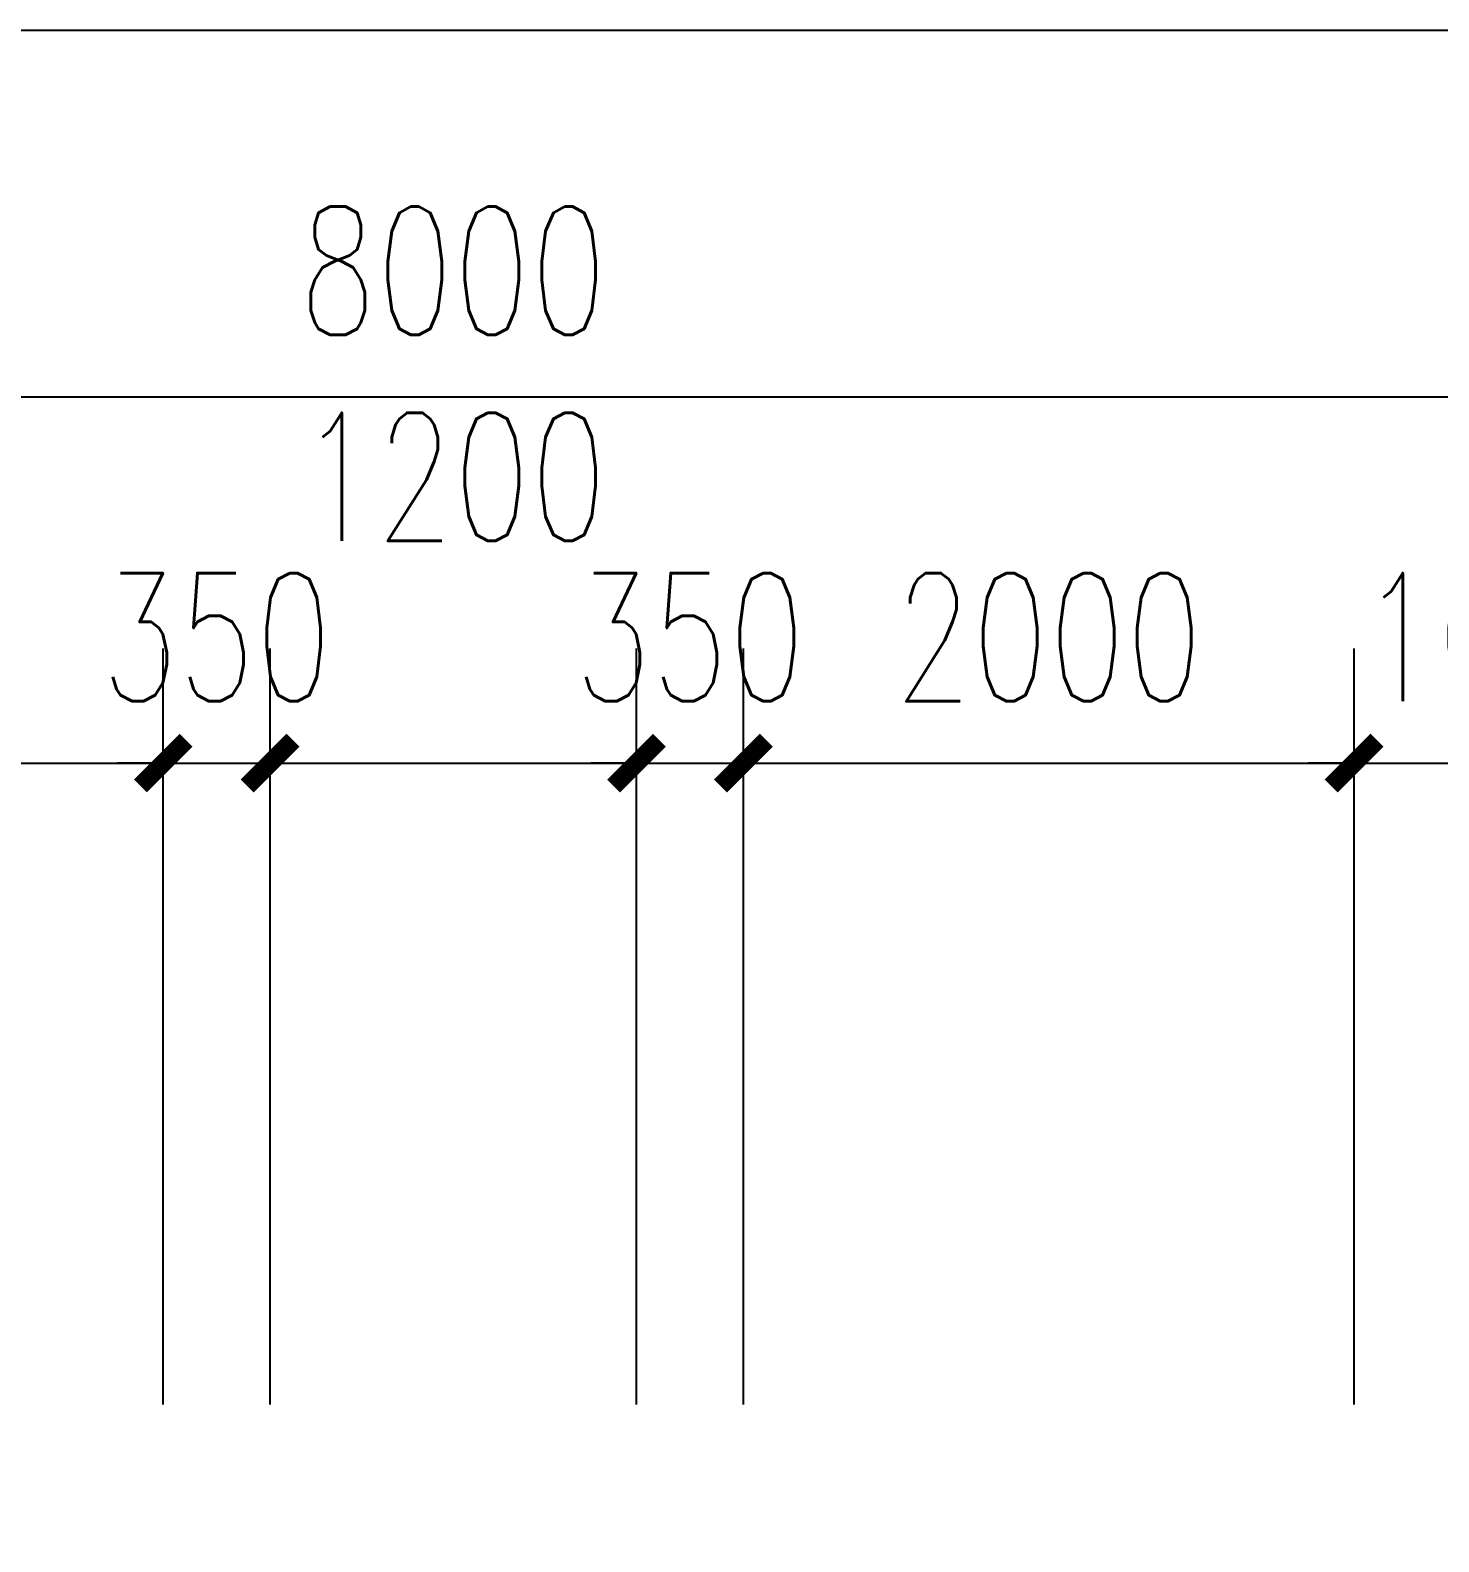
# Model space of a CAD drawing. Extents: x 0 to 2972856, y -1269770 to 0.
# Drawn here: x 2701770 to 2706383, y -1151346 to -1146396 of the extents above; entities that cross this region are included whole.
import ezdxf

# ---------------------------------------------------------------- set-up
doc = ezdxf.new("R2010")
doc.units = 0
doc.header["$LTSCALE"] = 1000
doc.header["$PDSIZE"] = 50
doc.layers.add('1-建筑底图', color=8, linetype='Continuous')
doc.styles.add('A_DIM_T3', font='SIMPLEX', dxfattribs={"width": 0.7, "bigfont": 'HZ'})
doc.dimstyles.new('_TCH_ARCH&&150', dxfattribs={"dimtxt": 420, "dimasz": 150, "dimexe": 375, "dimexo": 450, "dimgap": 202.5, "dimtad": 1, "dimdec": 0, "dimzin": 0, "dimdsep": 46, "dimtxsty": 'A_DIM_T3', "dimblk": 'ARCHTICK', "dimcen": 0.09, "dimclrt": 7, "dimazin": 2, "dimtfac": 1, "dimtdec": 0, "dimtix": 1, "dimtmove": 2, "dimatfit": 3, "dimfxl": 150, "dimtolj": 1, "dimtzin": 0, "dimarcsym": 0})

# ---------------------------------------------------------------- blocks, each defined once
blk = doc.blocks.new('_ArchTick')
at = {"color": 0, "linetype": 'ByBlock', "const_width": 0.4}
blk.add_lwpolyline([(-0.5, -0.5), (0.5, 0.5)], dxfattribs=at)
blk = doc.blocks.new('*D1143')
at = {"layer": '1-建筑底图', "color": 0, "lineweight": -2, "transparency": 16777216}
for p, q in [((2060076.6, -1145125.4), (2060076.6, -1140250.4)), ((2167276.6, -1145125.4), (2167276.6, -1140250.4)), ((2060076.6, -1140625.4), (2167276.6, -1140625.4))]:
    blk.add_line(p, q, dxfattribs=at)
at = {"layer": 'Defpoints', "color": 0, "transparency": 16777216}
for p in [(2167276.6, -1140625.4), (2060076.6, -1145575.4), (2167276.6, -1145575.4)]:
    blk.add_point(p, dxfattribs=at)
at = {"layer": '1-建筑底图', "color": 0, "lineweight": -2, "transparency": 16777216, "xscale": 150, "yscale": 150, "zscale": 150, "rotation": 180}
blk.add_blockref('_ArchTick', (2060076.6, -1140625.4), dxfattribs=at)
at = {"layer": '1-建筑底图', "color": 0, "lineweight": -2, "transparency": 16777216, "xscale": 150, "yscale": 150, "zscale": 150}
blk.add_blockref('_ArchTick', (2167276.6, -1140625.4), dxfattribs=at)
at = {"layer": '1-建筑底图', "color": 7, "transparency": 16777216, "insert": (2113676.6, -1140212.9), "char_height": 420, "attachment_point": 5, "style": 'A_DIM_T3'}
blk.add_mtext('\\A1;107200', dxfattribs=at)
blk = doc.blocks.new('*D1148')
at = {"layer": '1-建筑底图', "color": 0, "lineweight": -2, "transparency": 16777216}
for p, q in [((2084376.6, -1145125.4), (2084376.6, -1141450.4)), ((2092376.6, -1145125.4), (2092376.6, -1141450.4)), ((2084376.6, -1141825.4), (2092376.6, -1141825.4))]:
    blk.add_line(p, q, dxfattribs=at)
at = {"layer": 'Defpoints', "color": 0, "transparency": 16777216}
for p in [(2092376.6, -1141825.4), (2084376.6, -1145575.4), (2092376.6, -1145575.4)]:
    blk.add_point(p, dxfattribs=at)
at = {"layer": '1-建筑底图', "color": 0, "lineweight": -2, "transparency": 16777216, "xscale": 150, "yscale": 150, "zscale": 150, "rotation": 180}
blk.add_blockref('_ArchTick', (2084376.6, -1141825.4), dxfattribs=at)
at = {"layer": '1-建筑底图', "color": 0, "lineweight": -2, "transparency": 16777216, "xscale": 150, "yscale": 150, "zscale": 150}
blk.add_blockref('_ArchTick', (2092376.6, -1141825.4), dxfattribs=at)
at = {"layer": '1-建筑底图', "color": 7, "transparency": 16777216, "insert": (2088376.6, -1141412.9), "char_height": 420, "attachment_point": 5, "style": 'A_DIM_T3'}
blk.add_mtext('\\A1;8000', dxfattribs=at)
blk = doc.blocks.new('*D1246')
at = {"layer": '1-建筑底图', "color": 0, "lineweight": -2, "transparency": 16777216}
for p, q in [((2091326.6, -1145125.4), (2091326.6, -1142650.4)), ((2092376.6, -1145125.4), (2092376.6, -1142650.4)), ((2091326.6, -1143025.4), (2091176.6, -1143025.4)), ((2091326.6, -1143025.4), (2092376.6, -1143025.4)), ((2092376.6, -1143025.4), (2092526.6, -1143025.4))]:
    blk.add_line(p, q, dxfattribs=at)
at = {"layer": 'Defpoints', "color": 0, "transparency": 16777216}
for p in [(2092376.6, -1143025.4), (2091326.6, -1145575.4), (2092376.6, -1145575.4)]:
    blk.add_point(p, dxfattribs=at)
at = {"layer": '1-建筑底图', "color": 0, "lineweight": -2, "transparency": 16777216, "xscale": 150, "yscale": 150, "zscale": 150}
blk.add_blockref('_ArchTick', (2091326.6, -1143025.4), dxfattribs=at)
at = {"layer": '1-建筑底图', "color": 0, "lineweight": -2, "transparency": 16777216, "xscale": 150, "yscale": 150, "zscale": 150, "rotation": 180}
blk.add_blockref('_ArchTick', (2092376.6, -1143025.4), dxfattribs=at)
at = {"layer": '1-建筑底图', "color": 7, "transparency": 16777216, "insert": (2091851.6, -1142612.9), "char_height": 420, "attachment_point": 5, "style": 'A_DIM_T3'}
blk.add_mtext('\\A1;1050', dxfattribs=at)
blk = doc.blocks.new('*D1247')
at = {"layer": '1-建筑底图', "color": 0, "lineweight": -2, "transparency": 16777216}
for p, q in [((2089326.6, -1145125.4), (2089326.6, -1142650.4)), ((2091326.6, -1145125.4), (2091326.6, -1142650.4)), ((2089326.6, -1143025.4), (2091326.6, -1143025.4))]:
    blk.add_line(p, q, dxfattribs=at)
at = {"layer": 'Defpoints', "color": 0, "transparency": 16777216}
for p in [(2091326.6, -1143025.4), (2089326.6, -1145575.4), (2091326.6, -1145575.4)]:
    blk.add_point(p, dxfattribs=at)
at = {"layer": '1-建筑底图', "color": 0, "lineweight": -2, "transparency": 16777216, "xscale": 150, "yscale": 150, "zscale": 150, "rotation": 180}
blk.add_blockref('_ArchTick', (2089326.6, -1143025.4), dxfattribs=at)
at = {"layer": '1-建筑底图', "color": 0, "lineweight": -2, "transparency": 16777216, "xscale": 150, "yscale": 150, "zscale": 150}
blk.add_blockref('_ArchTick', (2091326.6, -1143025.4), dxfattribs=at)
at = {"layer": '1-建筑底图', "color": 7, "transparency": 16777216, "insert": (2090326.6, -1142612.9), "char_height": 420, "attachment_point": 5, "style": 'A_DIM_T3'}
blk.add_mtext('\\A1;2000', dxfattribs=at)
blk = doc.blocks.new('*D1248')
at = {"layer": '1-建筑底图', "color": 0, "lineweight": -2, "transparency": 16777216}
for p, q in [((2088976.6, -1145125.4), (2088976.6, -1142650.4)), ((2089326.6, -1145125.4), (2089326.6, -1142650.4)), ((2088976.6, -1143025.4), (2088826.6, -1143025.4)), ((2088976.6, -1143025.4), (2089326.6, -1143025.4)), ((2089326.6, -1143025.4), (2089476.6, -1143025.4))]:
    blk.add_line(p, q, dxfattribs=at)
at = {"layer": 'Defpoints', "color": 0, "transparency": 16777216}
for p in [(2089326.6, -1143025.4), (2088976.6, -1145575.4), (2089326.6, -1145575.4)]:
    blk.add_point(p, dxfattribs=at)
at = {"layer": '1-建筑底图', "color": 0, "lineweight": -2, "transparency": 16777216, "xscale": 150, "yscale": 150, "zscale": 150}
blk.add_blockref('_ArchTick', (2088976.6, -1143025.4), dxfattribs=at)
at = {"layer": '1-建筑底图', "color": 0, "lineweight": -2, "transparency": 16777216, "xscale": 150, "yscale": 150, "zscale": 150, "rotation": 180}
blk.add_blockref('_ArchTick', (2089326.6, -1143025.4), dxfattribs=at)
at = {"layer": '1-建筑底图', "color": 7, "transparency": 16777216, "insert": (2089151.6, -1142612.9), "char_height": 420, "attachment_point": 5, "style": 'A_DIM_T3'}
blk.add_mtext('\\A1;350', dxfattribs=at)
blk = doc.blocks.new('*D1249')
at = {"layer": '1-建筑底图', "color": 0, "lineweight": -2, "transparency": 16777216}
for p, q in [((2087776.6, -1145125.4), (2087776.6, -1142650.4)), ((2088976.6, -1145125.4), (2088976.6, -1142650.4)), ((2087776.6, -1143025.4), (2088976.6, -1143025.4))]:
    blk.add_line(p, q, dxfattribs=at)
at = {"layer": 'Defpoints', "color": 0, "transparency": 16777216}
for p in [(2088976.6, -1143025.4), (2087776.6, -1145575.4), (2088976.6, -1145575.4)]:
    blk.add_point(p, dxfattribs=at)
at = {"layer": '1-建筑底图', "color": 0, "lineweight": -2, "transparency": 16777216, "xscale": 150, "yscale": 150, "zscale": 150, "rotation": 180}
blk.add_blockref('_ArchTick', (2087776.6, -1143025.4), dxfattribs=at)
at = {"layer": '1-建筑底图', "color": 0, "lineweight": -2, "transparency": 16777216, "xscale": 150, "yscale": 150, "zscale": 150}
blk.add_blockref('_ArchTick', (2088976.6, -1143025.4), dxfattribs=at)
at = {"layer": '1-建筑底图', "color": 7, "transparency": 16777216, "insert": (2088376.6, -1142087.9), "char_height": 420, "attachment_point": 5, "style": 'A_DIM_T3'}
blk.add_mtext('\\A1;1200', dxfattribs=at)
blk = doc.blocks.new('*D1250')
at = {"layer": '1-建筑底图', "color": 0, "lineweight": -2, "transparency": 16777216}
for p, q in [((2087426.6, -1145125.4), (2087426.6, -1142650.4)), ((2087776.6, -1145125.4), (2087776.6, -1142650.4)), ((2087426.6, -1143025.4), (2087276.6, -1143025.4)), ((2087426.6, -1143025.4), (2087776.6, -1143025.4)), ((2087776.6, -1143025.4), (2087926.6, -1143025.4))]:
    blk.add_line(p, q, dxfattribs=at)
at = {"layer": 'Defpoints', "color": 0, "transparency": 16777216}
for p in [(2087776.6, -1143025.4), (2087426.6, -1145575.4), (2087776.6, -1145575.4)]:
    blk.add_point(p, dxfattribs=at)
at = {"layer": '1-建筑底图', "color": 0, "lineweight": -2, "transparency": 16777216, "xscale": 150, "yscale": 150, "zscale": 150}
blk.add_blockref('_ArchTick', (2087426.6, -1143025.4), dxfattribs=at)
at = {"layer": '1-建筑底图', "color": 0, "lineweight": -2, "transparency": 16777216, "xscale": 150, "yscale": 150, "zscale": 150, "rotation": 180}
blk.add_blockref('_ArchTick', (2087776.6, -1143025.4), dxfattribs=at)
at = {"layer": '1-建筑底图', "color": 7, "transparency": 16777216, "insert": (2087601.6, -1142612.9), "char_height": 420, "attachment_point": 5, "style": 'A_DIM_T3'}
blk.add_mtext('\\A1;350', dxfattribs=at)
blk = doc.blocks.new('*D1251')
at = {"layer": '1-建筑底图', "color": 0, "lineweight": -2, "transparency": 16777216}
for p, q in [((2085426.6, -1145125.4), (2085426.6, -1142650.4)), ((2087426.6, -1145125.4), (2087426.6, -1142650.4)), ((2085426.6, -1143025.4), (2087426.6, -1143025.4))]:
    blk.add_line(p, q, dxfattribs=at)
at = {"layer": 'Defpoints', "color": 0, "transparency": 16777216}
for p in [(2087426.6, -1143025.4), (2085426.6, -1145575.4), (2087426.6, -1145575.4)]:
    blk.add_point(p, dxfattribs=at)
at = {"layer": '1-建筑底图', "color": 0, "lineweight": -2, "transparency": 16777216, "xscale": 150, "yscale": 150, "zscale": 150, "rotation": 180}
blk.add_blockref('_ArchTick', (2085426.6, -1143025.4), dxfattribs=at)
at = {"layer": '1-建筑底图', "color": 0, "lineweight": -2, "transparency": 16777216, "xscale": 150, "yscale": 150, "zscale": 150}
blk.add_blockref('_ArchTick', (2087426.6, -1143025.4), dxfattribs=at)
at = {"layer": '1-建筑底图', "color": 7, "transparency": 16777216, "insert": (2086426.6, -1142612.9), "char_height": 420, "attachment_point": 5, "style": 'A_DIM_T3'}
blk.add_mtext('\\A1;2000', dxfattribs=at)
blk = doc.blocks.new('*D1450')
at = {"layer": '1-建筑底图', "color": 0, "lineweight": -2, "transparency": 16777216}
for p, q in [((2060076.6, -1145125.4), (2060076.6, -1140250.4)), ((2167276.6, -1145125.4), (2167276.6, -1140250.4)), ((2060076.6, -1140625.4), (2167276.6, -1140625.4))]:
    blk.add_line(p, q, dxfattribs=at)
at = {"layer": 'Defpoints', "color": 0, "transparency": 16777216}
for p in [(2167276.6, -1140625.4), (2060076.6, -1145575.4), (2167276.6, -1145575.4)]:
    blk.add_point(p, dxfattribs=at)
at = {"layer": '1-建筑底图', "color": 0, "lineweight": -2, "transparency": 16777216, "xscale": 150, "yscale": 150, "zscale": 150, "rotation": 180}
blk.add_blockref('_ArchTick', (2060076.6, -1140625.4), dxfattribs=at)
at = {"layer": '1-建筑底图', "color": 0, "lineweight": -2, "transparency": 16777216, "xscale": 150, "yscale": 150, "zscale": 150}
blk.add_blockref('_ArchTick', (2167276.6, -1140625.4), dxfattribs=at)
at = {"layer": '1-建筑底图', "color": 7, "transparency": 16777216, "insert": (2113676.6, -1140212.9), "char_height": 420, "attachment_point": 5, "style": 'A_DIM_T3'}
blk.add_mtext('\\A1;107200', dxfattribs=at)
blk = doc.blocks.new('*D1455')
at = {"layer": '1-建筑底图', "color": 0, "lineweight": -2, "transparency": 16777216}
for p, q in [((2084376.6, -1145125.4), (2084376.6, -1141450.4)), ((2092376.6, -1145125.4), (2092376.6, -1141450.4)), ((2084376.6, -1141825.4), (2092376.6, -1141825.4))]:
    blk.add_line(p, q, dxfattribs=at)
at = {"layer": 'Defpoints', "color": 0, "transparency": 16777216}
for p in [(2092376.6, -1141825.4), (2084376.6, -1145575.4), (2092376.6, -1145575.4)]:
    blk.add_point(p, dxfattribs=at)
at = {"layer": '1-建筑底图', "color": 0, "lineweight": -2, "transparency": 16777216, "xscale": 150, "yscale": 150, "zscale": 150, "rotation": 180}
blk.add_blockref('_ArchTick', (2084376.6, -1141825.4), dxfattribs=at)
at = {"layer": '1-建筑底图', "color": 0, "lineweight": -2, "transparency": 16777216, "xscale": 150, "yscale": 150, "zscale": 150}
blk.add_blockref('_ArchTick', (2092376.6, -1141825.4), dxfattribs=at)
at = {"layer": '1-建筑底图', "color": 7, "transparency": 16777216, "insert": (2088376.6, -1141412.9), "char_height": 420, "attachment_point": 5, "style": 'A_DIM_T3'}
blk.add_mtext('\\A1;8000', dxfattribs=at)
blk = doc.blocks.new('*D1553')
at = {"layer": '1-建筑底图', "color": 0, "lineweight": -2, "transparency": 16777216}
for p, q in [((2091326.6, -1145125.4), (2091326.6, -1142650.4)), ((2092376.6, -1145125.4), (2092376.6, -1142650.4)), ((2091326.6, -1143025.4), (2091176.6, -1143025.4)), ((2091326.6, -1143025.4), (2092376.6, -1143025.4)), ((2092376.6, -1143025.4), (2092526.6, -1143025.4))]:
    blk.add_line(p, q, dxfattribs=at)
at = {"layer": 'Defpoints', "color": 0, "transparency": 16777216}
for p in [(2092376.6, -1143025.4), (2091326.6, -1145575.4), (2092376.6, -1145575.4)]:
    blk.add_point(p, dxfattribs=at)
at = {"layer": '1-建筑底图', "color": 0, "lineweight": -2, "transparency": 16777216, "xscale": 150, "yscale": 150, "zscale": 150}
blk.add_blockref('_ArchTick', (2091326.6, -1143025.4), dxfattribs=at)
at = {"layer": '1-建筑底图', "color": 0, "lineweight": -2, "transparency": 16777216, "xscale": 150, "yscale": 150, "zscale": 150, "rotation": 180}
blk.add_blockref('_ArchTick', (2092376.6, -1143025.4), dxfattribs=at)
at = {"layer": '1-建筑底图', "color": 7, "transparency": 16777216, "insert": (2091851.6, -1142612.9), "char_height": 420, "attachment_point": 5, "style": 'A_DIM_T3'}
blk.add_mtext('\\A1;1050', dxfattribs=at)
blk = doc.blocks.new('*D1554')
at = {"layer": '1-建筑底图', "color": 0, "lineweight": -2, "transparency": 16777216}
for p, q in [((2089326.6, -1145125.4), (2089326.6, -1142650.4)), ((2091326.6, -1145125.4), (2091326.6, -1142650.4)), ((2089326.6, -1143025.4), (2091326.6, -1143025.4))]:
    blk.add_line(p, q, dxfattribs=at)
at = {"layer": 'Defpoints', "color": 0, "transparency": 16777216}
for p in [(2091326.6, -1143025.4), (2089326.6, -1145575.4), (2091326.6, -1145575.4)]:
    blk.add_point(p, dxfattribs=at)
at = {"layer": '1-建筑底图', "color": 0, "lineweight": -2, "transparency": 16777216, "xscale": 150, "yscale": 150, "zscale": 150, "rotation": 180}
blk.add_blockref('_ArchTick', (2089326.6, -1143025.4), dxfattribs=at)
at = {"layer": '1-建筑底图', "color": 0, "lineweight": -2, "transparency": 16777216, "xscale": 150, "yscale": 150, "zscale": 150}
blk.add_blockref('_ArchTick', (2091326.6, -1143025.4), dxfattribs=at)
at = {"layer": '1-建筑底图', "color": 7, "transparency": 16777216, "insert": (2090326.6, -1142612.9), "char_height": 420, "attachment_point": 5, "style": 'A_DIM_T3'}
blk.add_mtext('\\A1;2000', dxfattribs=at)
blk = doc.blocks.new('*D1555')
at = {"layer": '1-建筑底图', "color": 0, "lineweight": -2, "transparency": 16777216}
for p, q in [((2088976.6, -1145125.4), (2088976.6, -1142650.4)), ((2089326.6, -1145125.4), (2089326.6, -1142650.4)), ((2088976.6, -1143025.4), (2088826.6, -1143025.4)), ((2088976.6, -1143025.4), (2089326.6, -1143025.4)), ((2089326.6, -1143025.4), (2089476.6, -1143025.4))]:
    blk.add_line(p, q, dxfattribs=at)
at = {"layer": 'Defpoints', "color": 0, "transparency": 16777216}
for p in [(2089326.6, -1143025.4), (2088976.6, -1145575.4), (2089326.6, -1145575.4)]:
    blk.add_point(p, dxfattribs=at)
at = {"layer": '1-建筑底图', "color": 0, "lineweight": -2, "transparency": 16777216, "xscale": 150, "yscale": 150, "zscale": 150}
blk.add_blockref('_ArchTick', (2088976.6, -1143025.4), dxfattribs=at)
at = {"layer": '1-建筑底图', "color": 0, "lineweight": -2, "transparency": 16777216, "xscale": 150, "yscale": 150, "zscale": 150, "rotation": 180}
blk.add_blockref('_ArchTick', (2089326.6, -1143025.4), dxfattribs=at)
at = {"layer": '1-建筑底图', "color": 7, "transparency": 16777216, "insert": (2089151.6, -1142612.9), "char_height": 420, "attachment_point": 5, "style": 'A_DIM_T3'}
blk.add_mtext('\\A1;350', dxfattribs=at)
blk = doc.blocks.new('*D1556')
at = {"layer": '1-建筑底图', "color": 0, "lineweight": -2, "transparency": 16777216}
for p, q in [((2087776.6, -1145125.4), (2087776.6, -1142650.4)), ((2088976.6, -1145125.4), (2088976.6, -1142650.4)), ((2087776.6, -1143025.4), (2088976.6, -1143025.4))]:
    blk.add_line(p, q, dxfattribs=at)
at = {"layer": 'Defpoints', "color": 0, "transparency": 16777216}
for p in [(2088976.6, -1143025.4), (2087776.6, -1145575.4), (2088976.6, -1145575.4)]:
    blk.add_point(p, dxfattribs=at)
at = {"layer": '1-建筑底图', "color": 0, "lineweight": -2, "transparency": 16777216, "xscale": 150, "yscale": 150, "zscale": 150, "rotation": 180}
blk.add_blockref('_ArchTick', (2087776.6, -1143025.4), dxfattribs=at)
at = {"layer": '1-建筑底图', "color": 0, "lineweight": -2, "transparency": 16777216, "xscale": 150, "yscale": 150, "zscale": 150}
blk.add_blockref('_ArchTick', (2088976.6, -1143025.4), dxfattribs=at)
at = {"layer": '1-建筑底图', "color": 7, "transparency": 16777216, "insert": (2088376.6, -1142087.9), "char_height": 420, "attachment_point": 5, "style": 'A_DIM_T3'}
blk.add_mtext('\\A1;1200', dxfattribs=at)
blk = doc.blocks.new('*D1557')
at = {"layer": '1-建筑底图', "color": 0, "lineweight": -2, "transparency": 16777216}
for p, q in [((2087426.6, -1145125.4), (2087426.6, -1142650.4)), ((2087776.6, -1145125.4), (2087776.6, -1142650.4)), ((2087426.6, -1143025.4), (2087276.6, -1143025.4)), ((2087426.6, -1143025.4), (2087776.6, -1143025.4)), ((2087776.6, -1143025.4), (2087926.6, -1143025.4))]:
    blk.add_line(p, q, dxfattribs=at)
at = {"layer": 'Defpoints', "color": 0, "transparency": 16777216}
for p in [(2087776.6, -1143025.4), (2087426.6, -1145575.4), (2087776.6, -1145575.4)]:
    blk.add_point(p, dxfattribs=at)
at = {"layer": '1-建筑底图', "color": 0, "lineweight": -2, "transparency": 16777216, "xscale": 150, "yscale": 150, "zscale": 150}
blk.add_blockref('_ArchTick', (2087426.6, -1143025.4), dxfattribs=at)
at = {"layer": '1-建筑底图', "color": 0, "lineweight": -2, "transparency": 16777216, "xscale": 150, "yscale": 150, "zscale": 150, "rotation": 180}
blk.add_blockref('_ArchTick', (2087776.6, -1143025.4), dxfattribs=at)
at = {"layer": '1-建筑底图', "color": 7, "transparency": 16777216, "insert": (2087601.6, -1142612.9), "char_height": 420, "attachment_point": 5, "style": 'A_DIM_T3'}
blk.add_mtext('\\A1;350', dxfattribs=at)
blk = doc.blocks.new('*D1558')
at = {"layer": '1-建筑底图', "color": 0, "lineweight": -2, "transparency": 16777216}
for p, q in [((2085426.6, -1145125.4), (2085426.6, -1142650.4)), ((2087426.6, -1145125.4), (2087426.6, -1142650.4)), ((2085426.6, -1143025.4), (2087426.6, -1143025.4))]:
    blk.add_line(p, q, dxfattribs=at)
at = {"layer": 'Defpoints', "color": 0, "transparency": 16777216}
for p in [(2087426.6, -1143025.4), (2085426.6, -1145575.4), (2087426.6, -1145575.4)]:
    blk.add_point(p, dxfattribs=at)
at = {"layer": '1-建筑底图', "color": 0, "lineweight": -2, "transparency": 16777216, "xscale": 150, "yscale": 150, "zscale": 150, "rotation": 180}
blk.add_blockref('_ArchTick', (2085426.6, -1143025.4), dxfattribs=at)
at = {"layer": '1-建筑底图', "color": 0, "lineweight": -2, "transparency": 16777216, "xscale": 150, "yscale": 150, "zscale": 150}
blk.add_blockref('_ArchTick', (2087426.6, -1143025.4), dxfattribs=at)
at = {"layer": '1-建筑底图', "color": 7, "transparency": 16777216, "insert": (2086426.6, -1142612.9), "char_height": 420, "attachment_point": 5, "style": 'A_DIM_T3'}
blk.add_mtext('\\A1;2000', dxfattribs=at)
blk = doc.blocks.new('*D1757')
at = {"layer": '1-建筑底图', "color": 0, "lineweight": -2, "transparency": 16777216}
for p, q in [((2060076.6, -1145125.4), (2060076.6, -1140250.4)), ((2167276.6, -1145125.4), (2167276.6, -1140250.4)), ((2060076.6, -1140625.4), (2167276.6, -1140625.4))]:
    blk.add_line(p, q, dxfattribs=at)
at = {"layer": 'Defpoints', "color": 0, "transparency": 16777216}
for p in [(2167276.6, -1140625.4), (2060076.6, -1145575.4), (2167276.6, -1145575.4)]:
    blk.add_point(p, dxfattribs=at)
at = {"layer": '1-建筑底图', "color": 0, "lineweight": -2, "transparency": 16777216, "xscale": 150, "yscale": 150, "zscale": 150, "rotation": 180}
blk.add_blockref('_ArchTick', (2060076.6, -1140625.4), dxfattribs=at)
at = {"layer": '1-建筑底图', "color": 0, "lineweight": -2, "transparency": 16777216, "xscale": 150, "yscale": 150, "zscale": 150}
blk.add_blockref('_ArchTick', (2167276.6, -1140625.4), dxfattribs=at)
at = {"layer": '1-建筑底图', "color": 7, "transparency": 16777216, "insert": (2113676.6, -1140212.9), "char_height": 420, "attachment_point": 5, "style": 'A_DIM_T3'}
blk.add_mtext('\\A1;107200', dxfattribs=at)
blk = doc.blocks.new('*D1762')
at = {"layer": '1-建筑底图', "color": 0, "lineweight": -2, "transparency": 16777216}
for p, q in [((2084376.6, -1145125.4), (2084376.6, -1141450.4)), ((2092376.6, -1145125.4), (2092376.6, -1141450.4)), ((2084376.6, -1141825.4), (2092376.6, -1141825.4))]:
    blk.add_line(p, q, dxfattribs=at)
at = {"layer": 'Defpoints', "color": 0, "transparency": 16777216}
for p in [(2092376.6, -1141825.4), (2084376.6, -1145575.4), (2092376.6, -1145575.4)]:
    blk.add_point(p, dxfattribs=at)
at = {"layer": '1-建筑底图', "color": 0, "lineweight": -2, "transparency": 16777216, "xscale": 150, "yscale": 150, "zscale": 150, "rotation": 180}
blk.add_blockref('_ArchTick', (2084376.6, -1141825.4), dxfattribs=at)
at = {"layer": '1-建筑底图', "color": 0, "lineweight": -2, "transparency": 16777216, "xscale": 150, "yscale": 150, "zscale": 150}
blk.add_blockref('_ArchTick', (2092376.6, -1141825.4), dxfattribs=at)
at = {"layer": '1-建筑底图', "color": 7, "transparency": 16777216, "insert": (2088376.6, -1141412.9), "char_height": 420, "attachment_point": 5, "style": 'A_DIM_T3'}
blk.add_mtext('\\A1;8000', dxfattribs=at)
blk = doc.blocks.new('*D1860')
at = {"layer": '1-建筑底图', "color": 0, "lineweight": -2, "transparency": 16777216}
for p, q in [((2091326.6, -1145125.4), (2091326.6, -1142650.4)), ((2092376.6, -1145125.4), (2092376.6, -1142650.4)), ((2091326.6, -1143025.4), (2091176.6, -1143025.4)), ((2091326.6, -1143025.4), (2092376.6, -1143025.4)), ((2092376.6, -1143025.4), (2092526.6, -1143025.4))]:
    blk.add_line(p, q, dxfattribs=at)
at = {"layer": 'Defpoints', "color": 0, "transparency": 16777216}
for p in [(2092376.6, -1143025.4), (2091326.6, -1145575.4), (2092376.6, -1145575.4)]:
    blk.add_point(p, dxfattribs=at)
at = {"layer": '1-建筑底图', "color": 0, "lineweight": -2, "transparency": 16777216, "xscale": 150, "yscale": 150, "zscale": 150}
blk.add_blockref('_ArchTick', (2091326.6, -1143025.4), dxfattribs=at)
at = {"layer": '1-建筑底图', "color": 0, "lineweight": -2, "transparency": 16777216, "xscale": 150, "yscale": 150, "zscale": 150, "rotation": 180}
blk.add_blockref('_ArchTick', (2092376.6, -1143025.4), dxfattribs=at)
at = {"layer": '1-建筑底图', "color": 7, "transparency": 16777216, "insert": (2091851.6, -1142612.9), "char_height": 420, "attachment_point": 5, "style": 'A_DIM_T3'}
blk.add_mtext('\\A1;1050', dxfattribs=at)
blk = doc.blocks.new('*D1861')
at = {"layer": '1-建筑底图', "color": 0, "lineweight": -2, "transparency": 16777216}
for p, q in [((2089326.6, -1145125.4), (2089326.6, -1142650.4)), ((2091326.6, -1145125.4), (2091326.6, -1142650.4)), ((2089326.6, -1143025.4), (2091326.6, -1143025.4))]:
    blk.add_line(p, q, dxfattribs=at)
at = {"layer": 'Defpoints', "color": 0, "transparency": 16777216}
for p in [(2091326.6, -1143025.4), (2089326.6, -1145575.4), (2091326.6, -1145575.4)]:
    blk.add_point(p, dxfattribs=at)
at = {"layer": '1-建筑底图', "color": 0, "lineweight": -2, "transparency": 16777216, "xscale": 150, "yscale": 150, "zscale": 150, "rotation": 180}
blk.add_blockref('_ArchTick', (2089326.6, -1143025.4), dxfattribs=at)
at = {"layer": '1-建筑底图', "color": 0, "lineweight": -2, "transparency": 16777216, "xscale": 150, "yscale": 150, "zscale": 150}
blk.add_blockref('_ArchTick', (2091326.6, -1143025.4), dxfattribs=at)
at = {"layer": '1-建筑底图', "color": 7, "transparency": 16777216, "insert": (2090326.6, -1142612.9), "char_height": 420, "attachment_point": 5, "style": 'A_DIM_T3'}
blk.add_mtext('\\A1;2000', dxfattribs=at)
blk = doc.blocks.new('*D1862')
at = {"layer": '1-建筑底图', "color": 0, "lineweight": -2, "transparency": 16777216}
for p, q in [((2088976.6, -1145125.4), (2088976.6, -1142650.4)), ((2089326.6, -1145125.4), (2089326.6, -1142650.4)), ((2088976.6, -1143025.4), (2088826.6, -1143025.4)), ((2088976.6, -1143025.4), (2089326.6, -1143025.4)), ((2089326.6, -1143025.4), (2089476.6, -1143025.4))]:
    blk.add_line(p, q, dxfattribs=at)
at = {"layer": 'Defpoints', "color": 0, "transparency": 16777216}
for p in [(2089326.6, -1143025.4), (2088976.6, -1145575.4), (2089326.6, -1145575.4)]:
    blk.add_point(p, dxfattribs=at)
at = {"layer": '1-建筑底图', "color": 0, "lineweight": -2, "transparency": 16777216, "xscale": 150, "yscale": 150, "zscale": 150}
blk.add_blockref('_ArchTick', (2088976.6, -1143025.4), dxfattribs=at)
at = {"layer": '1-建筑底图', "color": 0, "lineweight": -2, "transparency": 16777216, "xscale": 150, "yscale": 150, "zscale": 150, "rotation": 180}
blk.add_blockref('_ArchTick', (2089326.6, -1143025.4), dxfattribs=at)
at = {"layer": '1-建筑底图', "color": 7, "transparency": 16777216, "insert": (2089151.6, -1142612.9), "char_height": 420, "attachment_point": 5, "style": 'A_DIM_T3'}
blk.add_mtext('\\A1;350', dxfattribs=at)
blk = doc.blocks.new('*D1863')
at = {"layer": '1-建筑底图', "color": 0, "lineweight": -2, "transparency": 16777216}
for p, q in [((2087776.6, -1145125.4), (2087776.6, -1142650.4)), ((2088976.6, -1145125.4), (2088976.6, -1142650.4)), ((2087776.6, -1143025.4), (2088976.6, -1143025.4))]:
    blk.add_line(p, q, dxfattribs=at)
at = {"layer": 'Defpoints', "color": 0, "transparency": 16777216}
for p in [(2088976.6, -1143025.4), (2087776.6, -1145575.4), (2088976.6, -1145575.4)]:
    blk.add_point(p, dxfattribs=at)
at = {"layer": '1-建筑底图', "color": 0, "lineweight": -2, "transparency": 16777216, "xscale": 150, "yscale": 150, "zscale": 150, "rotation": 180}
blk.add_blockref('_ArchTick', (2087776.6, -1143025.4), dxfattribs=at)
at = {"layer": '1-建筑底图', "color": 0, "lineweight": -2, "transparency": 16777216, "xscale": 150, "yscale": 150, "zscale": 150}
blk.add_blockref('_ArchTick', (2088976.6, -1143025.4), dxfattribs=at)
at = {"layer": '1-建筑底图', "color": 7, "transparency": 16777216, "insert": (2088376.6, -1142087.9), "char_height": 420, "attachment_point": 5, "style": 'A_DIM_T3'}
blk.add_mtext('\\A1;1200', dxfattribs=at)
blk = doc.blocks.new('*D1864')
at = {"layer": '1-建筑底图', "color": 0, "lineweight": -2, "transparency": 16777216}
for p, q in [((2087426.6, -1145125.4), (2087426.6, -1142650.4)), ((2087776.6, -1145125.4), (2087776.6, -1142650.4)), ((2087426.6, -1143025.4), (2087276.6, -1143025.4)), ((2087426.6, -1143025.4), (2087776.6, -1143025.4)), ((2087776.6, -1143025.4), (2087926.6, -1143025.4))]:
    blk.add_line(p, q, dxfattribs=at)
at = {"layer": 'Defpoints', "color": 0, "transparency": 16777216}
for p in [(2087776.6, -1143025.4), (2087426.6, -1145575.4), (2087776.6, -1145575.4)]:
    blk.add_point(p, dxfattribs=at)
at = {"layer": '1-建筑底图', "color": 0, "lineweight": -2, "transparency": 16777216, "xscale": 150, "yscale": 150, "zscale": 150}
blk.add_blockref('_ArchTick', (2087426.6, -1143025.4), dxfattribs=at)
at = {"layer": '1-建筑底图', "color": 0, "lineweight": -2, "transparency": 16777216, "xscale": 150, "yscale": 150, "zscale": 150, "rotation": 180}
blk.add_blockref('_ArchTick', (2087776.6, -1143025.4), dxfattribs=at)
at = {"layer": '1-建筑底图', "color": 7, "transparency": 16777216, "insert": (2087601.6, -1142612.9), "char_height": 420, "attachment_point": 5, "style": 'A_DIM_T3'}
blk.add_mtext('\\A1;350', dxfattribs=at)
blk = doc.blocks.new('*D1865')
at = {"layer": '1-建筑底图', "color": 0, "lineweight": -2, "transparency": 16777216}
for p, q in [((2085426.6, -1145125.4), (2085426.6, -1142650.4)), ((2087426.6, -1145125.4), (2087426.6, -1142650.4)), ((2085426.6, -1143025.4), (2087426.6, -1143025.4))]:
    blk.add_line(p, q, dxfattribs=at)
at = {"layer": 'Defpoints', "color": 0, "transparency": 16777216}
for p in [(2087426.6, -1143025.4), (2085426.6, -1145575.4), (2087426.6, -1145575.4)]:
    blk.add_point(p, dxfattribs=at)
at = {"layer": '1-建筑底图', "color": 0, "lineweight": -2, "transparency": 16777216, "xscale": 150, "yscale": 150, "zscale": 150, "rotation": 180}
blk.add_blockref('_ArchTick', (2085426.6, -1143025.4), dxfattribs=at)
at = {"layer": '1-建筑底图', "color": 0, "lineweight": -2, "transparency": 16777216, "xscale": 150, "yscale": 150, "zscale": 150}
blk.add_blockref('_ArchTick', (2087426.6, -1143025.4), dxfattribs=at)
at = {"layer": '1-建筑底图', "color": 7, "transparency": 16777216, "insert": (2086426.6, -1142612.9), "char_height": 420, "attachment_point": 5, "style": 'A_DIM_T3'}
blk.add_mtext('\\A1;2000', dxfattribs=at)
blk = doc.blocks.new('1-三层建筑底图')
at = {"layer": '1-建筑底图'}
for p1, p2, distance, picture, middle in [((-600, 79200), (106600, 79200), 4950, '*D1143', (53000, 84562.5)), ((-600, 79200), (106600, 79200), 4950, '*D1450', (53000, 84562.5)), ((-600, 79200), (106600, 79200), 4950, '*D1757', (53000, 84562.5)), ((23700, 79200), (31700, 79200), 3750, '*D1148', (27700, 83362.5)), ((23700, 79200), (31700, 79200), 3750, '*D1455', (27700, 83362.5)), ((23700, 79200), (31700, 79200), 3750, '*D1762', (27700, 83362.5)), ((24750, 79200), (26750, 79200), 2550, '*D1251', (25750, 82162.5)), ((24750, 79200), (26750, 79200), 2550, '*D1558', (25750, 82162.5)), ((24750, 79200), (26750, 79200), 2550, '*D1865', (25750, 82162.5)), ((26750, 79200), (27100, 79200), 2550, '*D1250', (26925, 82162.5)), ((26750, 79200), (27100, 79200), 2550, '*D1557', (26925, 82162.5)), ((26750, 79200), (27100, 79200), 2550, '*D1864', (26925, 82162.5)), ((28300, 79200), (28650, 79200), 2550, '*D1248', (28475, 82162.5)), ((28300, 79200), (28650, 79200), 2550, '*D1555', (28475, 82162.5)), ((28300, 79200), (28650, 79200), 2550, '*D1862', (28475, 82162.5)), ((28650, 79200), (30650, 79200), 2550, '*D1247', (29650, 82162.5)), ((28650, 79200), (30650, 79200), 2550, '*D1554', (29650, 82162.5)), ((28650, 79200), (30650, 79200), 2550, '*D1861', (29650, 82162.5)), ((30650, 79200), (31700, 79200), 2550, '*D1246', (31175, 82162.5)), ((30650, 79200), (31700, 79200), 2550, '*D1553', (31175, 82162.5)), ((30650, 79200), (31700, 79200), 2550, '*D1860', (31175, 82162.5))]:
    dim = blk.add_aligned_dim(p1=p1, p2=p2, distance=distance, dimstyle='_TCH_ARCH&&150', dxfattribs=at)
    dim.commit()
    dim.dimension.update_dxf_attribs({"geometry": picture, "text_midpoint": middle, "insert": (-2060676.6, 1224775.4)})
for picture in ['*D1249', '*D1556', '*D1863']:
    dim = blk.add_linear_dim(base=(28300, 81750), p1=(27100, 79200), p2=(28300, 79200), angle=360, dimstyle='_TCH_ARCH&&150', dxfattribs=at)
    dim.commit()
    dim.dimension.update_dxf_attribs({"geometry": picture, "text_midpoint": (27700, 82687.5), "dimtype": 129, "insert": (-2060676.6, 1224775.4)})

msp = doc.modelspace()

# ---------------------------------------------------------------- block references
at = {"layer": '1-建筑底图', "linetype": 'ByBlock'}
msp.add_blockref('1-三层建筑底图', (2675455.9, -1230545.9), dxfattribs=at)

doc.saveas('drawing.dxf')
